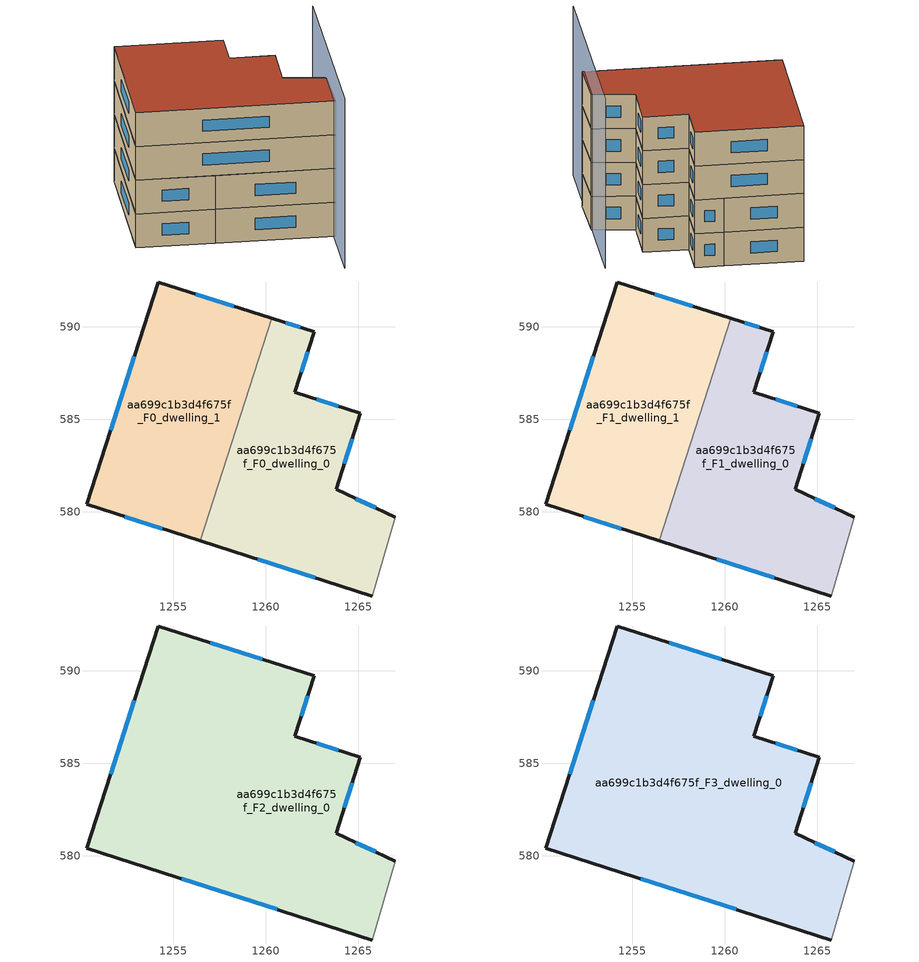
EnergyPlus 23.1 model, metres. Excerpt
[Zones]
aa699c1b3d4f675f_F0_dwelling_0
 floor ground (EU_floor_Construction): 1262.63,589.73 1261.58,586.45 1265.12,585.32 1263.81,581.22 1267.01,579.69 1265.78,575.44 1256.47,578.43 1260.32,590.47 z0
 wall outside (EU_wall_Construction): 1267.01,579.69 1263.81,581.22 1265.12,585.32 1261.58,586.45 1262.63,589.73 1260.32,590.47 / 1256.47,578.43 1265.78,575.44 z0:3
 wall adiabatic (EU_wall_Construction): 1265.78,575.44 1267.01,579.69 z0:3
 wall to aa699c1b3d4f675f_F0_dwelling_1 (EU_wall_Construction): 1260.32,590.47 1256.47,578.43 z0:3
 window (EU_Window_Construction): 1264.24,582.59 1264.68,583.96 / 1265.94,580.2 1264.87,580.71 / 1259.57,577.43 1262.67,576.44 / 1261.86,589.98 1261.09,590.22 / 1261.93,587.55 1262.28,588.64 / 1263.94,585.7 1262.76,586.08 z1:2
aa699c1b3d4f675f_F0_dwelling_1
 floor ground (EU_floor_Construction): 1260.32,590.47 1256.47,578.43 1250.33,580.39 1254.19,592.42 z0
 wall outside (EU_wall_Construction): 1260.32,590.47 1254.19,592.42 1250.33,580.39 1256.47,578.43 z0:3
 window (EU_Window_Construction): 1258.28,591.12 1256.23,591.77 / 1252.37,579.74 1254.42,579.08 / 1252.9,588.41 1251.61,584.4 z1:2
aa699c1b3d4f675f_F1_dwelling_0
 floor to aa699c1b3d4f675f_F0_dwelling_0 (EU_floor_Construction): 1262.63,589.73 1261.58,586.45 1265.12,585.32 1263.81,581.22 1267.01,579.69 1265.78,575.44 1256.47,578.43 1260.32,590.47 z3
 wall outside (EU_wall_Construction): 1267.01,579.69 1263.81,581.22 1265.12,585.32 1261.58,586.45 1262.63,589.73 1260.32,590.47 / 1256.47,578.43 1265.78,575.44 z3:6
 wall adiabatic (EU_wall_Construction): 1265.78,575.44 1267.01,579.69 z3:6
 wall to aa699c1b3d4f675f_F1_dwelling_1 (EU_wall_Construction): 1260.32,590.47 1256.47,578.43 z3:6
 window (EU_Window_Construction): 1264.24,582.59 1264.68,583.96 / 1265.94,580.2 1264.87,580.71 / 1259.57,577.43 1262.67,576.44 / 1261.86,589.98 1261.09,590.22 / 1261.93,587.55 1262.28,588.64 / 1263.94,585.7 1262.76,586.08 z4:5
aa699c1b3d4f675f_F1_dwelling_1
 floor to aa699c1b3d4f675f_F0_dwelling_1 (EU_floor_Construction): 1260.32,590.47 1256.47,578.43 1250.33,580.39 1254.19,592.42 z3
 wall outside (EU_wall_Construction): 1260.32,590.47 1254.19,592.42 1250.33,580.39 1256.47,578.43 z3:6
 window (EU_Window_Construction): 1258.28,591.12 1256.23,591.77 / 1252.37,579.74 1254.42,579.08 / 1252.9,588.41 1251.61,584.4 z4:5
aa699c1b3d4f675f_F2_dwelling_0
 floor to aa699c1b3d4f675f_F1_dwelling_0 (EU_floor_Construction): 1262.63,589.73 1261.58,586.45 1265.12,585.32 1263.81,581.22 1267.01,579.69 1265.78,575.44 1256.47,578.43 1260.32,590.47 z6
 floor to aa699c1b3d4f675f_F1_dwelling_1 (EU_floor_Construction): 1260.32,590.47 1256.47,578.43 1250.33,580.39 1254.19,592.42 z6
 wall outside (EU_wall_Construction): 1267.01,579.69 1263.81,581.22 1265.12,585.32 1261.58,586.45 1262.63,589.73 1254.19,592.42 1250.33,580.39 1265.78,575.44 z6:9
 wall adiabatic (EU_wall_Construction): 1265.78,575.44 1267.01,579.69 z6:9
 window (EU_Window_Construction): 1261.93,587.55 1262.28,588.64 / 1263.94,585.7 1262.76,586.08 / 1264.24,582.59 1264.68,583.96 / 1265.94,580.2 1264.87,580.71 / 1255.48,578.74 1260.63,577.09 / 1252.9,588.41 1251.61,584.4 / 1259.81,590.63 1257,591.53 z7:8
aa699c1b3d4f675f_F3_dwelling_0
 floor to aa699c1b3d4f675f_F2_dwelling_0 (EU_floor_Construction): 1262.63,589.73 1261.58,586.45 1265.12,585.32 1263.81,581.22 1267.01,579.69 1265.78,575.44 1250.33,580.39 1254.19,592.42 z9
 wall outside (EU_wall_Construction): 1267.01,579.69 1263.81,581.22 1265.12,585.32 1261.58,586.45 1262.63,589.73 1254.19,592.42 1250.33,580.39 1265.78,575.44 z9:12
 wall adiabatic (EU_wall_Construction): 1265.78,575.44 1267.01,579.69 z9:12
 window (EU_Window_Construction): 1261.93,587.55 1262.28,588.64 / 1263.94,585.7 1262.76,586.08 / 1264.24,582.59 1264.68,583.96 / 1265.94,580.2 1264.87,580.71 / 1255.48,578.74 1260.63,577.09 / 1252.9,588.41 1251.61,584.4 / 1259.81,590.63 1257,591.53 z10:11
 roof outside (EU_roof_Construction): 1265.78,575.44 1267.01,579.69 1263.81,581.22 1265.12,585.32 1261.58,586.45 1262.63,589.73 1254.19,592.42 1250.33,580.39 z12
shading: 1263.8,569.67 1269.13,586.67 z0:15
[Building]
EU S2 Campaign: North Axis=0; Terrain=City; Solar Distribution=FullExterior
[Site:Location]
Bologna: Latitude=44.5; Longitude=11.25; Time Zone=1; Elevation=37
[SizingPeriod:WeatherFileDays]
AnnualSizingPeriod: Begin Month=1; Begin Day of Month=1; End Month=12; End Day of Month=31; Day of Week for Start Day=Monday; Use Weather File Daylight Saving Period=No; Use Weather File Rain and Snow Indicators=No
[MATERIAL]
EU_InternalMass_Material: Roughness=MediumRough; Thickness=0.1; Conductivity=1; Density=1800; Specific Heat=900; Thermal Absorptance=0.9; Solar Absorptance=0.7; Visible Absorptance=0.7
[MATERIAL:NOMASS] Roughness=MediumRough; Thermal Absorptance=0.9; Solar Absorptance=0.7; Visible Absorptance=0.7
Name | Thermal Resistance
EU_wall_NoMass | 0.937881
EU_roof_NoMass | 0.548572
EU_floor_NoMass | 0.71348
[WINDOWMATERIAL:SIMPLEGLAZINGSYSTEM]
EU_Window_SimpleGlazing: UFactor=4.25633; Solar Heat Gain Coefficient=0.85; Visible Transmittance=0.85
[CONSTRUCTION]
EU_wall_Construction: EU_wall_NoMass
EU_roof_Construction: EU_roof_NoMass
EU_floor_Construction: EU_floor_NoMass
EU_Window_Construction: EU_Window_SimpleGlazing
EU_InternalMass_Construction: EU_InternalMass_Material
[ZONE] Type=1; Multiplier=1; Ceiling Height=autocalculate; Floor Area=autocalculate; Part of Total Floor Area=Yes
Name | Volume
aa699c1b3d4f675f_F0_dwelling_0 | 244.38
aa699c1b3d4f675f_F1_dwelling_0 | 244.378
aa699c1b3d4f675f_F2_dwelling_0 | 488.741
aa699c1b3d4f675f_F3_dwelling_0 | 488.746
aa699c1b3d4f675f_F0_dwelling_1; aa699c1b3d4f675f_F1_dwelling_1 | 244.366
[INTERNALMASS] Construction=EU_InternalMass_Construction
Name | Zone or ZoneList | Surface Area
aa699c1b3d4f675f_F0_dwelling_0_EU_InternalMass | aa699c1b3d4f675f_F0_dwelling_0 | 81.4603
aa699c1b3d4f675f_F0_dwelling_1_EU_InternalMass | aa699c1b3d4f675f_F0_dwelling_1 | 81.4566
aa699c1b3d4f675f_F1_dwelling_0_EU_InternalMass | aa699c1b3d4f675f_F1_dwelling_0 | 81.4603
aa699c1b3d4f675f_F1_dwelling_1_EU_InternalMass | aa699c1b3d4f675f_F1_dwelling_1 | 81.4566
aa699c1b3d4f675f_F2_dwelling_0_EU_InternalMass | aa699c1b3d4f675f_F2_dwelling_0 | 162.915
aa699c1b3d4f675f_F3_dwelling_0_EU_InternalMass | aa699c1b3d4f675f_F3_dwelling_0 | 162.915
[OTHEREQUIPMENT] Fuel Type=Electricity; Design Level Calculation Method=Watts/Area; Power per Zone Floor Area=1; Fraction Latent=0; Fraction Radiant=0; Fraction Lost=0; Carbon Dioxide Generation Rate=0; EndUse Subcategory=EU_Step8_InternalGains
Name | Zone or ZoneList or Space or SpaceList | Schedule
EU_Step8_InternalGain_aa699c1b3d4f675f_F0_dwelling_0_f000 | aa699c1b3d4f675f_F0_dwelling_0 | EU_Step8_GainSchedule_aa699c1b3d4f675f_F0_dwelling_0_f000
EU_Step8_InternalGain_aa699c1b3d4f675f_F0_dwelling_1_f000 | aa699c1b3d4f675f_F0_dwelling_1 | EU_Step8_GainSchedule_aa699c1b3d4f675f_F0_dwelling_1_f000
EU_Step8_InternalGain_aa699c1b3d4f675f_F1_dwelling_0_f000 | aa699c1b3d4f675f_F1_dwelling_0 | EU_Step8_GainSchedule_aa699c1b3d4f675f_F1_dwelling_0_f000
EU_Step8_InternalGain_aa699c1b3d4f675f_F1_dwelling_1_f000 | aa699c1b3d4f675f_F1_dwelling_1 | EU_Step8_GainSchedule_aa699c1b3d4f675f_F1_dwelling_1_f000
EU_Step8_InternalGain_aa699c1b3d4f675f_F2_dwelling_0_f000 | aa699c1b3d4f675f_F2_dwelling_0 | EU_Step8_GainSchedule_aa699c1b3d4f675f_F2_dwelling_0_f000
EU_Step8_InternalGain_aa699c1b3d4f675f_F3_dwelling_0_f000 | aa699c1b3d4f675f_F3_dwelling_0 | EU_Step8_GainSchedule_aa699c1b3d4f675f_F3_dwelling_0_f000
[ZONEVENTILATION:DESIGNFLOWRATE] Schedule=EU_AlwaysOn; Design Flow Rate Calculation Method=AirChanges/Hour; Air Changes per Hour=0.687892; Ventilation Type=Natural; Fan Pressure Rise=0; Fan Total Efficiency=1; Constant Term Coefficient=1; Temperature Term Coefficient=0; Velocity Term Coefficient=0; Velocity Squared Term Coefficient=0; Minimum Indoor Temperature=-100; Maximum Indoor Temperature=100; Delta Temperature=-100; Minimum Outdoor Temperature=-100; Maximum Outdoor Temperature=100; Maximum Wind Speed=40
Name | Zone or ZoneList or Space or SpaceList
EU_ConstantAir_aa699c1b3d4f675f_F0_dwelling_0 | aa699c1b3d4f675f_F0_dwelling_0
EU_ConstantAir_aa699c1b3d4f675f_F0_dwelling_1 | aa699c1b3d4f675f_F0_dwelling_1
EU_ConstantAir_aa699c1b3d4f675f_F1_dwelling_0 | aa699c1b3d4f675f_F1_dwelling_0
EU_ConstantAir_aa699c1b3d4f675f_F1_dwelling_1 | aa699c1b3d4f675f_F1_dwelling_1
EU_ConstantAir_aa699c1b3d4f675f_F2_dwelling_0 | aa699c1b3d4f675f_F2_dwelling_0
EU_ConstantAir_aa699c1b3d4f675f_F3_dwelling_0 | aa699c1b3d4f675f_F3_dwelling_0
[HVACTEMPLATE:THERMOSTAT] Constant Heating Setpoint=20; Constant Cooling Setpoint=50
EU_HeatOnly_aa699c1b3d4f675f_F0_dwelling_0; EU_HeatOnly_aa699c1b3d4f675f_F0_dwelling_1; EU_HeatOnly_aa699c1b3d4f675f_F1_dwelling_0; EU_HeatOnly_aa699c1b3d4f675f_F1_dwelling_1; EU_HeatOnly_aa699c1b3d4f675f_F2_dwelling_0; EU_HeatOnly_aa699c1b3d4f675f_F3_dwelling_0
[HVACTEMPLATE:ZONE:IDEALLOADSAIRSYSTEM] System Availability Schedule=EU_AlwaysOn; Maximum Heating Supply Air Temperature=50; Minimum Cooling Supply Air Temperature=13; Maximum Heating Supply Air Humidity Ratio=0.0156; Minimum Cooling Supply Air Humidity Ratio=0.0077; Heating Limit=NoLimit; Cooling Limit=NoLimit; Heating Availability Schedule=EU_AlwaysOn; Cooling Availability Schedule=EU_CoolingOff; Dehumidification Control Type=ConstantSensibleHeatRatio; Cooling Sensible Heat Ratio=0.7; Dehumidification Setpoint=60; Humidification Control Type=None; Humidification Setpoint=30; Outdoor Air Method=None; Outdoor Air Flow Rate per Person=0.00944; Outdoor Air Flow Rate per Zone Floor Area=0; Outdoor Air Flow Rate per Zone=0; Demand Controlled Ventilation Type=None; Outdoor Air Economizer Type=NoEconomizer; Heat Recovery Type=None; Sensible Heat Recovery Effectiveness=0.7; Latent Heat Recovery Effectiveness=0.65
Name | Template Thermostat
aa699c1b3d4f675f_F0_dwelling_0 | EU_HeatOnly_aa699c1b3d4f675f_F0_dwelling_0
aa699c1b3d4f675f_F0_dwelling_1 | EU_HeatOnly_aa699c1b3d4f675f_F0_dwelling_1
aa699c1b3d4f675f_F1_dwelling_0 | EU_HeatOnly_aa699c1b3d4f675f_F1_dwelling_0
aa699c1b3d4f675f_F1_dwelling_1 | EU_HeatOnly_aa699c1b3d4f675f_F1_dwelling_1
aa699c1b3d4f675f_F2_dwelling_0 | EU_HeatOnly_aa699c1b3d4f675f_F2_dwelling_0
aa699c1b3d4f675f_F3_dwelling_0 | EU_HeatOnly_aa699c1b3d4f675f_F3_dwelling_0
[SIZING:ZONE] Zone Cooling Design Supply Air Temperature Input Method=SupplyAirTemperature; Zone Cooling Design Supply Air Temperature=13; Zone Heating Design Supply Air Temperature Input Method=SupplyAirTemperature; Zone Heating Design Supply Air Temperature=50; Zone Cooling Design Supply Air Humidity Ratio=0.008; Zone Heating Design Supply Air Humidity Ratio=0.008; Cooling Design Air Flow Method=DesignDay; Cooling Design Air Flow Rate=0; Cooling Minimum Air Flow per Zone Floor Area=0.000762; Cooling Minimum Air Flow=0; Cooling Minimum Air Flow Fraction=0.2; Heating Design Air Flow Method=DesignDay; Heating Design Air Flow Rate=0; Heating Maximum Air Flow per Zone Floor Area=0.002032; Heating Maximum Air Flow=0.141576; Heating Maximum Air Flow Fraction=0.3; Account for Dedicated Outdoor Air System=No; Dedicated Outdoor Air System Control Strategy=NeutralSupplyAir; Dedicated Outdoor Air Low Setpoint Temperature for Design=autosize; Dedicated Outdoor Air High Setpoint Temperature for Design=autosize; Zone Load Sizing Method=Sensible Load Only No Latent Load; Zone Latent Cooling Design Supply Air Humidity Ratio Input Method=HumidityRatioDifference; Zone Cooling Design Supply Air Humidity Ratio Difference=0.005; Zone Latent Heating Design Supply Air Humidity Ratio Input Method=HumidityRatioDifference; Zone Humidification Design Supply Air Humidity Ratio Difference=0.005
aa699c1b3d4f675f_F0_dwelling_0; aa699c1b3d4f675f_F0_dwelling_1; aa699c1b3d4f675f_F1_dwelling_0; aa699c1b3d4f675f_F1_dwelling_1; aa699c1b3d4f675f_F2_dwelling_0; aa699c1b3d4f675f_F3_dwelling_0
[SCHEDULE:CONSTANT]
Name | Hourly Value
EU_AlwaysOn | 1
EU_CoolingOff | 0
[SCHEDULE:FILE] Column Number=1; Rows to Skip at Top=0; Number of Hours of Data=8760; Column Separator=Comma; Interpolate to Timestep=No; Minutes per Item=60; Adjust Schedule for Daylight Savings=Yes
Name | File
EU_Step8_GainSchedule_aa699c1b3d4f675f_F0_dwelling_0_f000 | ../../schedules/aa699c1b3d4f675f/aa699c1b3d4f675f_F0_dwelling_0_f000_gain.csv
EU_Step8_GainSchedule_aa699c1b3d4f675f_F0_dwelling_1_f000 | ../../schedules/aa699c1b3d4f675f/aa699c1b3d4f675f_F0_dwelling_1_f000_gain.csv
EU_Step8_GainSchedule_aa699c1b3d4f675f_F1_dwelling_0_f000 | ../../schedules/aa699c1b3d4f675f/aa699c1b3d4f675f_F1_dwelling_0_f000_gain.csv
EU_Step8_GainSchedule_aa699c1b3d4f675f_F1_dwelling_1_f000 | ../../schedules/aa699c1b3d4f675f/aa699c1b3d4f675f_F1_dwelling_1_f000_gain.csv
EU_Step8_GainSchedule_aa699c1b3d4f675f_F2_dwelling_0_f000 | ../../schedules/aa699c1b3d4f675f/aa699c1b3d4f675f_F2_dwelling_0_f000_gain.csv
EU_Step8_GainSchedule_aa699c1b3d4f675f_F3_dwelling_0_f000 | ../../schedules/aa699c1b3d4f675f/aa699c1b3d4f675f_F3_dwelling_0_f000_gain.csv
